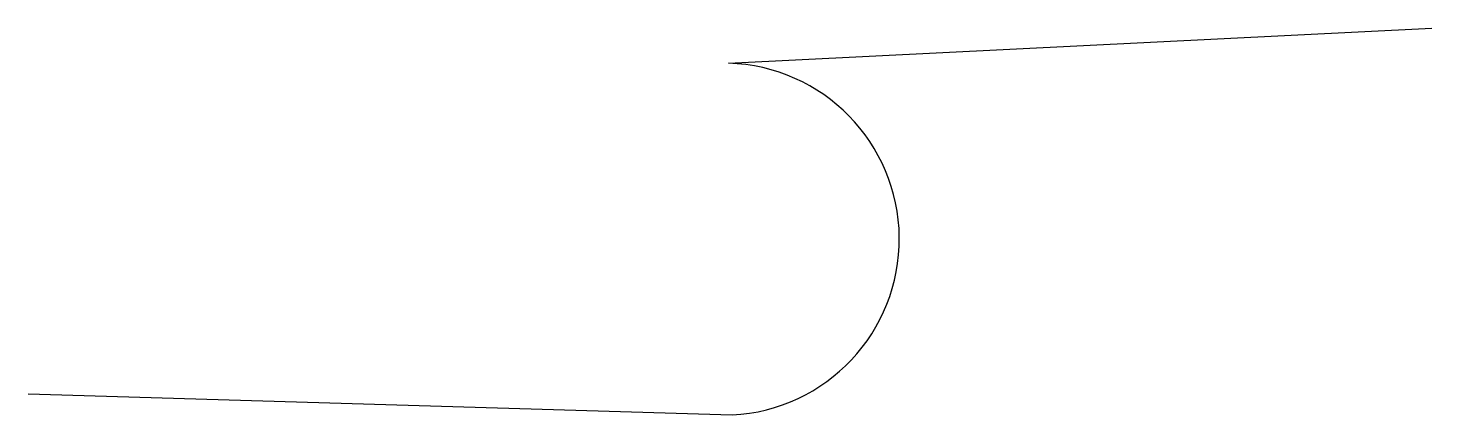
# Model space of a CAD drawing. Header units: metres. Extents: x 209.9 to 289.7, y -7.5 to 14.5.
import ezdxf

# ---------------------------------------------------------------- set-up
doc = ezdxf.new("R2010")
doc.units = ezdxf.units.M
doc.layers.add('Steering_Centreline', color=1, linetype='Continuous')

msp = doc.modelspace()

# ---------------------------------------------------------------- linework, layer by layer
at = {"layer": 'Steering_Centreline'}
msp.add_lwpolyline([(209.931, -6.298), (249.913, -7.497, 0.960804), (249.713, 12.486), (289.663, 14.483)], format="xyb", dxfattribs=at)

doc.saveas('drawing.dxf')
